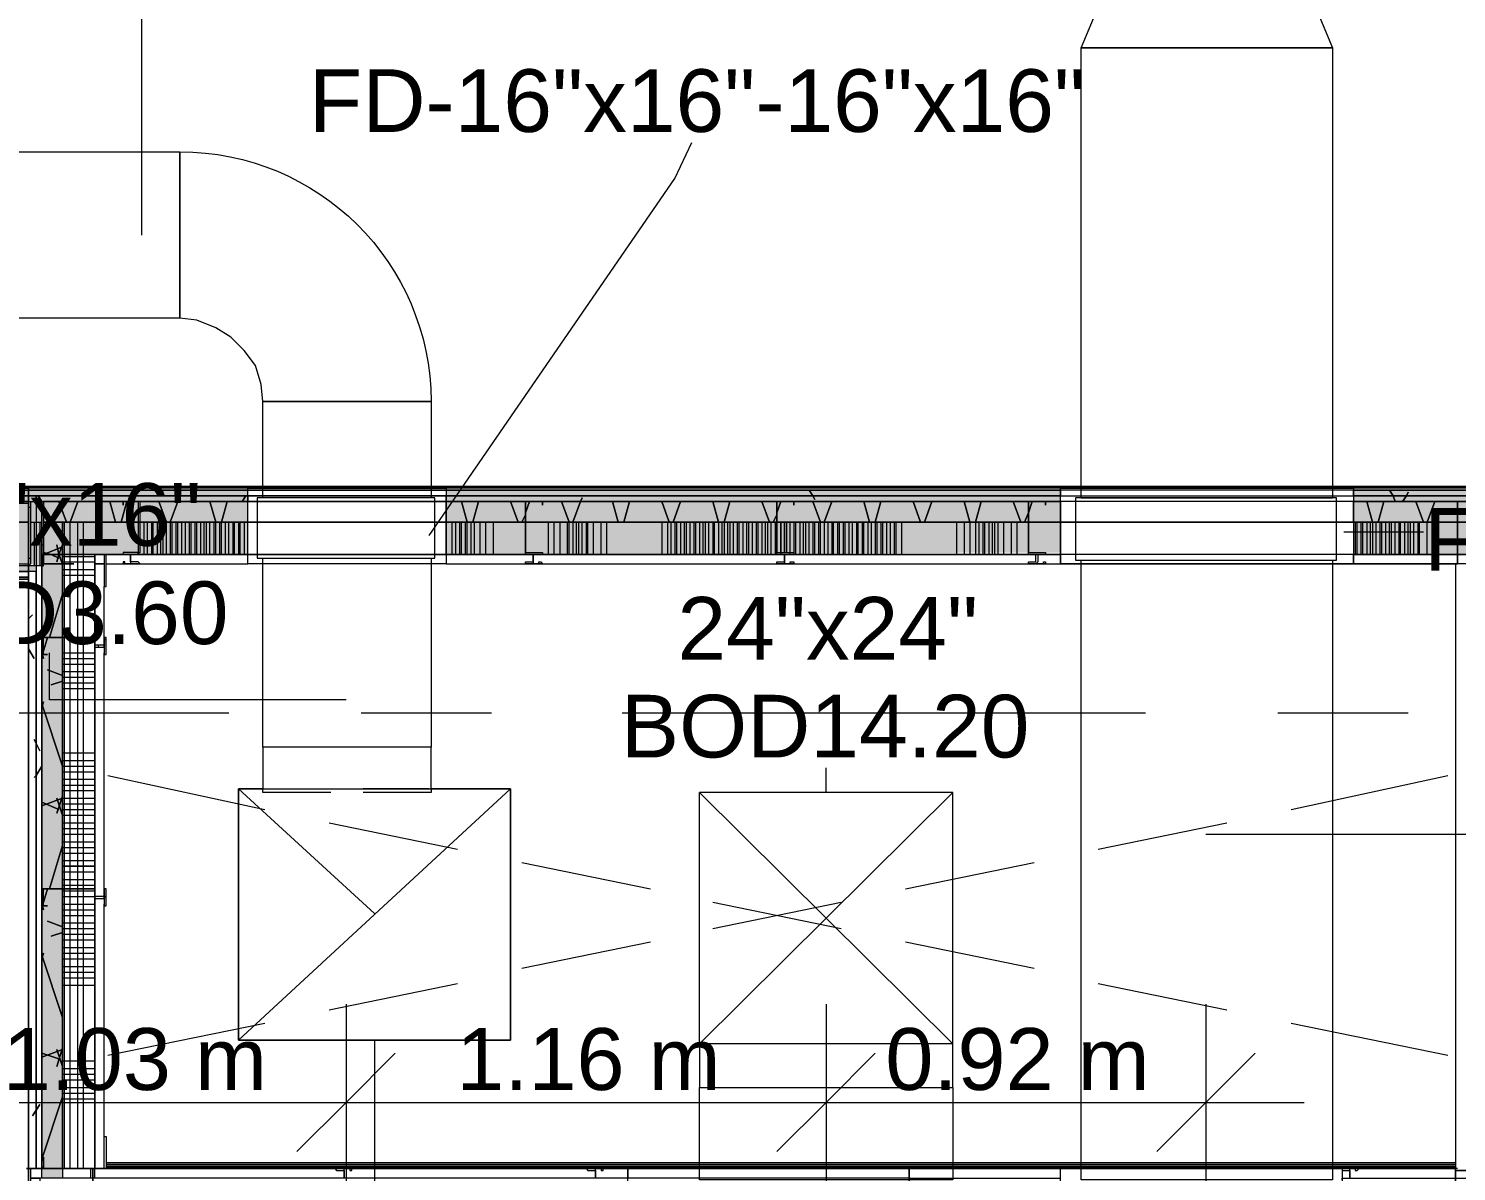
# Model space of a CAD drawing. Header units: metres. Extents: x -2 to 237, y -8 to 52.
# Drawn here: x 40.313 to 43.775, y 31.082 to 33.853 of the extents above; entities that cross this region are included whole.
import ezdxf

# ---------------------------------------------------------------- set-up
doc = ezdxf.new("R2010")
doc.units = ezdxf.units.M
doc.layers.add('HVAC - Ductos', color=5, linetype='Continuous', lineweight=0)
doc.layers.add('PDF_Text', color=7, linetype='Continuous', lineweight=0)
doc.layers.add('PDF_Geometry', color=7, linetype='Continuous', lineweight=0, true_color=0xaaaaaa)
doc.layers.add('PDF_Solid Fills', color=7, linetype='Continuous', lineweight=0, true_color=0xffffff)
doc.styles.add('PDF Helvetica', font='')
doc.styles.get('PDF Helvetica').set_extended_font_data('Helvetica')

msp = doc.modelspace()

# ---------------------------------------------------------------- hatches: boundary and pattern name
at = {"layer": 'PDF_Solid Fills', "lineweight": 0, "transparency": 33554559}
h = msp.add_hatch(color=256, dxfattribs=at)
h.paths.add_polyline_path([(31.3194, 32.7197), (31.3194, 32.7334), (31.159, 32.7334), (31.159, 32.7197)])
h.paths.add_polyline_path([(39.5022, 32.7197), (40.3131, 32.7197), (40.3131, 32.7334), (39.5022, 32.7334)])
h.paths.add_polyline_path([(38.7828, 32.7197), (38.7828, 32.7334), (31.8142, 32.7334), (31.8142, 32.7197)])
h = msp.add_hatch(color=256, dxfattribs=at)
h.paths.add_polyline_path([(31.3194, 32.7197), (31.3194, 32.7334), (31.159, 32.7334), (31.159, 32.7197)])
h.paths.add_polyline_path([(39.5022, 32.7197), (40.3131, 32.7197), (40.3131, 32.7334), (39.5022, 32.7334)])
h.paths.add_polyline_path([(38.7828, 32.7197), (38.7828, 32.7334), (31.8142, 32.7334), (31.8142, 32.7197)])
h = msp.add_hatch(color=256, dxfattribs=at)
h.paths.add_polyline_path([(31.3194, 32.7059), (31.3194, 32.7197), (31.159, 32.7197), (31.159, 32.7059)])
h.paths.add_polyline_path([(39.5022, 32.7197), (39.5022, 32.7059), (40.3314, 32.7059), (40.3314, 32.7197)])
h.paths.add_polyline_path([(31.8142, 32.7197), (31.8142, 32.7059), (38.7828, 32.7059), (38.7828, 32.7197)])
h = msp.add_hatch(color=256, dxfattribs=at)
h.paths.add_polyline_path([(40.8445, 32.7197), (40.8445, 32.7334), (40.3131, 32.7334), (40.3131, 32.7197)])
h.paths.add_polyline_path([(43.5248, 32.7197), (43.9555, 32.7197), (43.9555, 32.7334), (43.5248, 32.7334)])
h.paths.add_polyline_path([(42.8146, 32.7197), (42.8146, 32.7334), (41.3257, 32.7334), (41.3257, 32.7197)])
h = msp.add_hatch(color=256, dxfattribs=at)
h.paths.add_polyline_path([(40.8445, 32.7197), (40.8445, 32.7334), (40.3131, 32.7334), (40.3131, 32.7197)])
h.paths.add_polyline_path([(43.5248, 32.7197), (43.9555, 32.7197), (43.9555, 32.7334), (43.5248, 32.7334)])
h.paths.add_polyline_path([(42.8146, 32.7197), (42.8146, 32.7334), (41.3257, 32.7334), (41.3257, 32.7197)])
h = msp.add_hatch(color=256, dxfattribs=at)
h.paths.add_polyline_path([(40.8445, 32.7059), (40.8445, 32.7197), (40.3314, 32.7197), (40.3314, 32.7059)])
h.paths.add_polyline_path([(43.5248, 32.7197), (43.5248, 32.7059), (43.9418, 32.7059), (43.9418, 32.7197)])
h.paths.add_polyline_path([(41.3257, 32.7197), (41.3257, 32.7059), (42.8146, 32.7059), (42.8146, 32.7197)])
h = msp.add_hatch(color=256, dxfattribs=at)
h.paths.add_polyline_path([(40.8445, 32.7059), (40.8445, 32.7197), (40.3314, 32.7197), (40.3314, 32.7059)])
h.paths.add_polyline_path([(43.5248, 32.7197), (43.5248, 32.7059), (43.9418, 32.7059), (43.9418, 32.7197)])
h.paths.add_polyline_path([(41.3257, 32.7197), (41.3257, 32.7059), (42.8146, 32.7059), (42.8146, 32.7197)])
h = msp.add_hatch(color=256, dxfattribs=at)
h.paths.add_polyline_path([(31.3194, 32.6555), (31.3194, 32.7059), (31.159, 32.7059), (31.159, 32.6555)])
h.paths.add_polyline_path([(39.5022, 32.7059), (39.5022, 32.6555), (40.3451, 32.6555), (40.3451, 32.7059)])
h.paths.add_polyline_path([(31.8142, 32.7059), (31.8142, 32.6555), (38.7828, 32.6555), (38.7828, 32.7059)])
h = msp.add_hatch(color=256, dxfattribs=at)
h.paths.add_polyline_path([(40.3131, 32.7013), (40.3131, 32.7059), (40.2856, 32.7059)])
h.paths.add_polyline_path([(40.3131, 32.5502), (40.3131, 32.5547), (40.2856, 32.5547)])
h.paths.add_polyline_path([(40.3131, 32.5547), (40.3177, 32.628), (40.3131, 32.628)])
h = msp.add_hatch(color=256, dxfattribs=at)
h.paths.add_polyline_path([(40.5788, 32.6555), (40.5788, 32.7059), (40.3497, 32.7059), (40.3497, 32.6555)])
h.paths.add_polyline_path([(43.5248, 32.7059), (43.5248, 32.6555), (43.928, 32.6555), (43.928, 32.7059)])
h.paths.add_polyline_path([(41.3257, 32.7059), (41.3257, 32.6555), (42.8146, 32.6555), (42.8146, 32.7059)])
h.paths.add_polyline_path([(40.5834, 32.7059), (40.5834, 32.6555), (40.8445, 32.6555), (40.8445, 32.7059)])
h = msp.add_hatch(color=256, dxfattribs=at)
h.paths.add_polyline_path([(40.5788, 32.6555), (40.5788, 32.7059), (40.3497, 32.7059), (40.3497, 32.6555)])
h.paths.add_polyline_path([(43.5248, 32.7059), (43.5248, 32.6555), (43.928, 32.6555), (43.928, 32.7059)])
h.paths.add_polyline_path([(41.3257, 32.7059), (41.3257, 32.6555), (42.8146, 32.6555), (42.8146, 32.7059)])
h.paths.add_polyline_path([(40.5834, 32.7059), (40.5834, 32.6555), (40.8445, 32.6555), (40.8445, 32.7059)])
h = msp.add_hatch(color=256, dxfattribs=at)
h.paths.add_polyline_path([(31.3194, 32.5502), (31.3194, 32.6555), (31.159, 32.6555), (31.159, 32.5502)])
h.paths.add_polyline_path([(40.3451, 32.5502), (40.3451, 32.6555), (39.5022, 32.6555), (39.5022, 32.5547), (40.3131, 32.5547)])
h.paths.add_polyline_path([(38.7828, 32.5547), (38.7828, 32.6555), (31.8142, 32.6555), (31.8142, 32.5502), (38.2239, 32.5547)])
h = msp.add_hatch(color=256, dxfattribs=at)
h.paths.add_polyline_path([(31.3194, 32.5502), (31.3194, 32.6555), (31.159, 32.6555), (31.159, 32.5502)])
h.paths.add_polyline_path([(39.5022, 32.5547), (40.3131, 32.5547), (40.3131, 32.6555), (39.5022, 32.6555)])
h.paths.add_polyline_path([(38.7828, 32.5502), (38.7828, 32.6555), (31.8142, 32.6555), (31.8142, 32.5502)])
for points in [[(40.3451, 31.0657), (40.3956, 31.0657), (40.3956, 32.6555), (40.3497, 32.6555), (40.3451, 32.5547)], [(40.3497, 32.6555), (40.3451, 32.5547), (40.3451, 31.0886), (40.3956, 31.0886), (40.3956, 32.6555)]]:
    msp.add_hatch(color=256, dxfattribs=at).paths.add_polyline_path(points)
h = msp.add_hatch(color=256, dxfattribs=at)
h.paths.add_polyline_path([(43.5248, 32.6555), (43.5248, 32.5776), (43.8776, 32.5776), (43.8776, 32.6555)])
h.paths.add_polyline_path([(40.8445, 32.5776), (40.8445, 32.6555), (40.3956, 32.6555), (40.3956, 32.5776)])
h.paths.add_polyline_path([(41.3257, 32.6555), (41.3257, 32.5776), (41.3322, 32.5776), (42.7368, 32.5822), (42.8146, 32.5822), (42.8146, 32.6555)])
h = msp.add_hatch(color=256, dxfattribs=at)
h.paths.add_polyline_path([(43.5248, 32.6555), (43.5248, 32.5776), (43.8776, 32.5776), (43.8776, 32.6555)])
h.paths.add_polyline_path([(40.8445, 32.5776), (40.8445, 32.6555), (40.3956, 32.6555), (40.3956, 32.5776)])
h.paths.add_polyline_path([(41.3257, 32.6555), (41.3257, 32.5776), (41.3324, 32.5776), (42.778, 32.5822), (42.8146, 32.5822), (42.8146, 32.6555)])
h = msp.add_hatch(color=256, dxfattribs=at)
h.paths.add_polyline_path([(31.3194, 32.5364), (31.3194, 32.5502), (31.159, 32.5502), (31.159, 32.5364)])
h.paths.add_polyline_path([(39.5022, 32.5502), (39.5022, 32.5364), (40.3314, 32.5364), (40.3314, 32.5502)])
h.paths.add_polyline_path([(31.8142, 32.5502), (31.8142, 32.5364), (38.7828, 32.5364), (38.7828, 32.5502)])
h = msp.add_hatch(color=256, dxfattribs=at)
h.paths.add_polyline_path([(40.3451, 32.3348), (40.3497, 32.376), (40.3451, 32.376)])
h.paths.add_polyline_path([(40.4964, 32.3348), (40.5009, 32.3757), (40.5009, 32.376), (40.4964, 32.376)])
h = msp.add_hatch(color=256, dxfattribs=at)
h.paths.add_polyline_path([(40.4964, 31.7255), (40.5009, 31.7618), (40.5009, 31.7621), (40.4964, 31.7621)])
h.paths.add_polyline_path([(40.3497, 31.7437), (40.3451, 31.7437), (40.3451, 31.7255)])

# ---------------------------------------------------------------- linework, layer by layer
at = {"layer": 'HVAC - Ductos', "lineweight": 0}
for points in [[(42.8651, 33.8055), (42.9933, 34.1125)], [(43.3462, 34.1125), (43.4744, 33.8055)], [(40.588, 33.3519), (40.588, 33.9338), (40.5788, 33.9338)], [(43.4744, 33.8055), (42.8651, 33.8055)], [(41.2844, 32.6235), (41.8801, 33.4893), (41.9213, 33.5764)], [(42.8651, 32.7151), (42.8651, 32.7151)], [(43.4744, 32.7151), (42.8651, 32.7151), (43.4744, 32.7151)], [(43.4744, 32.7151), (43.4744, 32.7151)], [(43.5019, 32.6326), (43.6944, 32.6326)], [(41.0828, 32.2249), (40.3635, 32.2249), (40.3635, 32.3394)], [(42.2466, 32.0004), (42.2466, 32.0599)], [(41.0462, 32.0004), (40.8812, 32.0004), (40.8812, 32.0095), (41.0462, 32.0095)], [(41.289, 32.0095), (41.289, 32.0004), (41.124, 32.0004)], [(41.2844, 32.0095), (41.124, 32.0095)], [(43.1674, 31.8996), (43.8043, 31.8996)], [(41.0828, 31.4872), (41.0828, 31.249), (41.0828, 31.0107)], [(42.2466, 31.4872), (42.2466, 31.249), (42.2466, 31.0107)], [(43.1674, 31.4872), (43.1674, 31.249), (43.1674, 31.0107)], [(41.1516, 31.4002), (41.1516, 31.0061)], [(41.9395, 31.3956), (41.9395, 31.2856), (42.5535, 31.2856), (42.5535, 31.3956)], [(41.2019, 31.3681), (41.0828, 31.249), (40.9637, 31.1299)], [(42.3657, 31.3681), (42.2466, 31.249), (42.1274, 31.1299)], [(43.2866, 31.3681), (43.1674, 31.249), (43.0483, 31.1299)], [(39.8183, 31.249), (41.0828, 31.249), (42.2466, 31.249), (43.4057, 31.249)]]:
    msp.add_lwpolyline(points, dxfattribs=at)
for points in [[(43.4744, 33.8055), (43.4744, 32.7151), (42.8651, 32.7151), (42.8651, 33.8055)], [(40.1253, 33.5536), (40.6797, 33.5536), (40.6797, 33.1503), (40.1253, 33.1503)], [(41.2981, 32.7151), (40.8675, 32.7151), (40.8675, 32.5684), (41.2981, 32.5684)], [(43.4836, 32.7151), (42.8513, 32.7151), (42.8513, 32.5639), (43.4836, 32.5639)], [(41.289, 32.5684), (41.289, 32.1103), (40.8812, 32.1103), (40.8812, 32.5684)], [(43.4744, 32.5639), (43.4744, 31.0611), (42.8651, 31.0611), (42.8651, 32.5639)], [(40.8217, 32.0095), (40.8217, 31.4002), (41.4814, 31.4002), (41.4814, 32.0095), (41.289, 32.0095), (41.289, 32.1103), (40.8812, 32.1103), (40.8812, 32.0095)], [(41.9395, 31.0611), (41.9395, 31.2856), (42.5535, 31.2856), (42.5535, 31.0611)]]:
    msp.add_lwpolyline(points, close=True, dxfattribs=at)
msp.add_lwpolyline([(41.289, 32.9487), (41.289, 32.7151), (40.8812, 32.7151), (40.8812, 32.9487), (41.289, 32.9487), (40.8812, 32.9487), (40.8767, 32.99), (40.8629, 33.0358), (40.8354, 33.0724), (40.8033, 33.1045), (40.7667, 33.1274), (40.7208, 33.1458), (40.6797, 33.1503), (40.6797, 33.5536, -0.414171)], format="xyb", close=True, dxfattribs=at)
at = {"layer": 'PDF_Geometry', "lineweight": 0}
for points in [[(52.427, 32.738), (43.9601, 32.738), (44.629, 32.738), (44.629, 32.7426), (43.9601, 32.7426), (40.3131, 32.7426), (31.159, 32.7426), (29.9907, 32.7426)], [(31.159, 32.738), (40.3131, 32.738), (40.3131, 32.7059), (40.3131, 32.7334), (40.3131, 31.0886), (40.3131, 32.7197), (40.3314, 32.7197), (40.3314, 31.0886), (40.3131, 31.0886), (40.3497, 31.0886)], [(40.3451, 32.7059), (40.3314, 32.7059), (40.3314, 32.7197), (40.8445, 32.7197), (40.8445, 32.7059), (40.5834, 32.7059), (40.8445, 32.7059), (41.3257, 32.7059), (41.3257, 32.7197), (40.8445, 32.7197), (40.8445, 32.7334), (40.3451, 32.7334), (40.3314, 32.7334), (40.3131, 32.7334), (39.5022, 32.7334), (38.7828, 32.7334), (38.7828, 32.7197), (39.5022, 32.7197), (39.5022, 32.7059), (38.7828, 32.7059), (31.8142, 32.7059), (31.3194, 32.7059)], [(40.501, 32.5547), (40.8445, 32.5547), (40.8445, 32.738), (40.3131, 32.738), (39.5022, 32.738), (39.5022, 32.518), (40.3131, 32.518), (40.3131, 31.0886), (40.3131, 31.0657), (40.3131, 30.8916), (40.3131, 25.5448), (40.5147, 25.5448), (40.5147, 30.8916), (41.7655, 30.8916), (41.7655, 31.0886), (40.501, 31.0886)], [(43.9601, 32.6097), (43.9601, 32.738), (40.3131, 32.738), (40.3131, 32.7059), (39.5022, 32.7059), (39.5022, 32.6555), (39.8779, 32.6555), (40.2856, 32.6555), (40.3131, 32.6555)], [(40.501, 32.5547), (40.8445, 32.5547), (40.8445, 32.5776), (40.4735, 32.5776), (40.4735, 32.5547), (40.4964, 32.5547), (40.4735, 32.5547), (40.4735, 31.0886), (40.4735, 32.5547), (40.4735, 32.5776), (40.8445, 32.5776), (41.3257, 32.5776), (41.3257, 32.6555), (41.3257, 32.7059), (40.8445, 32.7059), (40.8445, 32.7197), (40.3451, 32.7197), (40.3314, 32.7197), (40.3131, 32.7197), (39.5022, 32.7197)], [(39.8595, 22.5485), (43.7081, 22.5485), (43.9555, 22.5485), (43.9555, 31.0886), (43.9601, 31.0886), (43.9601, 32.5547), (43.9601, 32.738), (43.5248, 32.738), (43.5248, 32.5547), (43.7722, 32.5547), (43.7722, 31.0886), (43.7081, 31.0886), (43.4973, 31.0886), (43.4973, 30.8916), (43.7081, 30.8916), (43.7081, 22.7958), (40.5147, 22.7958), (40.5147, 25.5448), (40.3131, 25.5448), (40.2673, 25.5448)], [(43.5248, 32.7197), (43.5248, 32.7059), (43.7768, 32.7059), (43.928, 32.7059), (43.928, 32.6555), (43.928, 32.5547), (43.928, 32.0828), (43.928, 32.7059), (43.9418, 32.7059), (43.9418, 31.0886), (43.928, 31.0886), (43.9418, 31.0886), (43.9418, 31.0657), (43.9418, 22.5622), (43.9234, 22.5622), (43.7081, 22.5622), (39.8595, 22.5622)], [(43.5248, 32.6555), (43.5248, 32.7059), (42.8146, 32.7059), (42.8146, 32.7197), (43.5248, 32.7197), (43.7768, 32.7197), (43.9418, 32.7197), (43.9418, 32.7059), (43.9418, 32.5547), (43.9418, 31.0886), (43.9418, 22.5622), (43.9234, 22.5622), (43.9234, 31.0519), (43.9234, 22.5805), (43.9097, 22.5805), (43.7081, 22.5805), (39.8595, 22.5805)], [(40.3131, 32.738), (40.3131, 32.738)], [(40.3131, 32.738), (40.3131, 32.738)], [(40.3131, 32.738), (40.3131, 32.738)], [(40.3131, 32.7334), (40.3131, 32.7334)], [(40.3131, 32.7197), (40.3131, 32.7197)], [(40.8445, 32.738), (41.3257, 32.738)], [(40.8445, 32.7197), (41.3257, 32.7197)], [(42.2648, 22.5485), (43.5889, 22.5485), (43.9555, 22.5485), (43.9555, 31.0657), (43.9555, 31.0886), (43.9555, 27.6936), (43.9555, 31.0886), (43.9555, 27.6936), (43.9555, 31.0886), (43.9555, 32.5547), (43.9555, 32.7197), (43.9555, 32.7334), (43.9555, 32.738), (43.9601, 32.738), (43.9601, 32.7334), (43.9555, 32.7334), (43.5248, 32.7334), (42.8146, 32.7334), (42.8146, 32.7197)], [(42.8146, 32.738), (43.5248, 32.738)], [(39.5022, 32.5364), (39.5022, 32.5502), (38.7828, 32.5502), (38.7828, 32.6555), (38.7828, 32.7059), (39.5022, 32.7059), (40.3131, 32.7059), (40.3314, 32.7059), (40.3451, 32.7059), (40.3451, 32.6555), (40.3451, 31.0886)], [(42.8146, 32.7059), (42.8146, 32.6555), (43.5248, 32.6555), (43.5248, 32.5776), (42.8146, 32.5776), (41.3257, 32.5776), (40.8445, 32.5776), (40.8445, 32.6555), (40.3956, 32.6555), (40.3956, 32.5776), (40.3956, 32.5547), (40.3956, 32.376), (40.3956, 31.7667), (40.3956, 31.0886), (40.3956, 31.0657), (40.3451, 31.0657), (40.3451, 31.0886), (40.3451, 32.5502), (40.3451, 32.5547), (40.3451, 32.5502), (40.3314, 32.5502), (40.3131, 32.5502), (39.5022, 32.5502)], [(40.2856, 32.6555), (40.3131, 32.6555), (40.3131, 32.5547), (40.3131, 32.7013), (40.3131, 32.6555), (40.2856, 32.6555)], [(40.3131, 32.7013), (40.3131, 32.7013)], [(40.5788, 32.7059), (40.3497, 32.7059)], [(40.3727, 32.7059), (40.3727, 32.7059)], [(42.8146, 32.6555), (41.3257, 32.6555), (40.8445, 32.6555), (40.8445, 32.7059), (40.5834, 32.7059)], [(40.8445, 32.6555), (40.8445, 32.7059)], [(43.5248, 32.7059), (42.8146, 32.7059), (42.7368, 32.7059), (42.1274, 32.7059), (41.5181, 32.7059), (41.3257, 32.7059)], [(41.5181, 32.7059), (41.5181, 32.7059)], [(41.5181, 32.7059), (41.5181, 32.7059)], [(41.5593, 32.6967), (41.5593, 32.6967)], [(42.1274, 32.7059), (42.1274, 32.7059)], [(42.1274, 32.7059), (42.1274, 32.7059)], [(42.1686, 32.6967), (42.1686, 32.6967)], [(42.7368, 32.7059), (42.7368, 32.7059)], [(42.7368, 32.7059), (42.7368, 32.7059)], [(42.778, 32.7059), (42.778, 32.7059)], [(42.778, 32.7059), (42.778, 32.7059)], [(42.778, 32.6967), (42.778, 32.6967)], [(40.3177, 32.6555), (40.3451, 32.6555), (40.3451, 32.5547)], [(43.928, 32.0828), (43.928, 32.6555), (43.8776, 32.6555), (43.8776, 32.0462), (43.8776, 31.4368), (43.8776, 32.0462), (43.8776, 32.5776), (43.7997, 32.5776), (43.7997, 31.0886), (43.7997, 32.5547), (43.7722, 32.5547), (43.7722, 31.0886), (40.501, 31.0886), (41.7655, 31.0886), (41.7655, 31.0657), (40.4689, 31.0657), (40.3177, 31.0657), (40.3406, 31.0657), (40.3406, 25.5448)], [(40.3269, 32.6555), (40.3269, 32.5502)], [(40.3406, 32.6555), (40.3406, 32.5502)], [(40.4735, 31.0657), (40.4735, 31.0886), (40.4735, 32.5776), (40.3956, 32.5776), (40.3956, 32.5547), (40.3956, 32.376), (40.3956, 31.7667), (40.3956, 31.0886), (40.3956, 31.7667), (40.3956, 32.376), (40.3956, 32.5547), (40.3956, 32.5776), (40.3956, 32.6555), (40.3497, 32.6555), (40.8445, 32.6555), (41.3257, 32.6555)], [(43.8776, 31.4368), (43.8776, 32.0462), (43.8776, 32.5547), (43.8776, 32.5776), (43.8776, 32.6555), (43.7768, 32.6555), (43.5248, 32.6555), (42.8146, 32.6555), (42.8146, 32.5776)], [(40.3451, 32.6006), (40.3497, 32.6006)], [(41.3257, 32.5776), (41.3257, 32.5547), (40.8445, 32.5547), (40.8445, 32.5776)], [(41.5181, 32.5822), (41.5181, 32.5822)], [(42.1274, 32.5822), (42.1274, 32.5822)], [(42.7368, 32.6006), (42.7368, 32.6006)], [(42.7368, 32.5822), (42.7368, 32.5822)], [(42.8146, 31.0657), (42.8146, 31.0886), (43.4973, 31.0886), (43.4973, 31.0657), (43.7081, 31.0657), (43.7722, 31.0657), (43.7997, 31.0657), (43.7997, 31.084), (43.7997, 31.0886), (43.7997, 32.5547), (43.7997, 32.5776), (43.7768, 32.5776), (43.5248, 32.5776), (42.8146, 32.5776), (42.8146, 32.5547), (43.5248, 32.5547), (43.5248, 32.5776), (43.7768, 32.5776), (43.7997, 32.5776), (43.7997, 32.5547), (43.5248, 32.5547), (43.5248, 32.5776)], [(40.3314, 31.0886), (40.3131, 31.0886), (40.3131, 32.5226), (39.5022, 32.5226), (39.5022, 32.5364), (38.7828, 32.5364), (38.7828, 32.5502)], [(40.3085, 31.0886), (40.3131, 31.0886), (40.3131, 32.5502), (39.5022, 32.5502)], [(40.3131, 32.5547), (40.3131, 32.5547)], [(40.4231, 32.5547), (40.4231, 32.5547)], [(41.5181, 32.5547), (41.5181, 32.5547)], [(41.5364, 32.5593), (41.5364, 32.5593)], [(41.5547, 32.5547), (41.5593, 32.5547), (41.5547, 32.5547)], [(42.1274, 32.5547), (42.1274, 32.5547)], [(42.1458, 32.5593), (42.1458, 32.5593)], [(42.1686, 32.5547), (42.1686, 32.5547)], [(42.7368, 32.5547), (42.7368, 32.5547)], [(42.7551, 32.5593), (42.7551, 32.5593)], [(42.778, 32.5547), (42.778, 32.5547)], [(43.699, 32.5547), (43.699, 32.5547)], [(40.3406, 31.0886), (40.3451, 31.0886), (40.3314, 31.0886), (40.3314, 32.5364), (40.3131, 32.5364), (39.5022, 32.5364), (38.7828, 32.5364), (38.7828, 32.5226), (39.5022, 32.5226), (38.7828, 32.5226), (31.8142, 32.5226), (31.3194, 32.5226), (31.3194, 32.5364), (31.159, 32.5364), (29.5967, 32.5364), (29.5967, 32.5226), (29.5967, 32.518), (29.5967, 31.9133), (29.6104, 31.9133)], [(40.3131, 25.5448), (40.3131, 31.0657), (40.3131, 31.0886), (40.3131, 32.5089), (39.8091, 32.5089), (40.3131, 32.5089), (39.8091, 32.5089), (40.3131, 32.5089), (40.3131, 31.0886), (40.3131, 32.454), (40.3131, 31.0886), (40.3085, 31.0886)], [(40.3131, 32.5226), (40.3131, 32.5226)], [(40.3131, 31.0886), (40.3131, 32.5089), (40.3131, 31.0886)], [(40.3131, 31.0886), (40.3131, 32.5089), (40.3131, 31.0886)], [(40.4964, 32.376), (40.4964, 32.4998)], [(40.4964, 32.376), (40.4964, 32.4998)], [(40.4964, 32.3715), (40.501, 32.3715)], [(40.4735, 32.3486), (40.4735, 32.3486)], [(40.4826, 32.3531), (40.4826, 32.3577)], [(40.4964, 31.7621), (40.4964, 32.3348)], [(40.4964, 31.7621), (40.4964, 32.3348)], [(40.7987, 32.1928), (39.5296, 32.1928)], [(41.4356, 32.1928), (41.1194, 32.1928)], [(43.0209, 32.1928), (41.7517, 32.1928)], [(43.6577, 32.1928), (43.3416, 32.1928)], [(40.5056, 32.0416), (40.8858, 31.9591)], [(43.3736, 31.9591), (43.7539, 32.0416)], [(41.0416, 31.927), (41.3531, 31.8629)], [(42.9063, 31.8629), (43.2178, 31.927)], [(41.5089, 31.8308), (41.8204, 31.7667)], [(42.439, 31.7667), (42.7506, 31.8308)], [(40.3956, 31.7667), (40.3956, 31.7667)], [(40.4964, 31.7483), (40.501, 31.7483)], [(40.3543, 31.7255), (40.3543, 31.7255)], [(40.4964, 31.1665), (40.4964, 31.7255)], [(40.4964, 31.1665), (40.4964, 31.7255)], [(41.9717, 31.6705), (42.2832, 31.7346)], [(41.9717, 31.7346), (42.2832, 31.6705)], [(41.5089, 31.5742), (41.8204, 31.6384)], [(42.439, 31.6384), (42.7506, 31.5742)], [(41.0416, 31.4734), (41.3531, 31.5376)], [(42.9063, 31.5376), (43.2178, 31.4734)], [(40.5056, 31.3635), (40.8858, 31.4414)], [(43.3736, 31.4414), (43.7539, 31.3635)], [(40.3131, 31.0886), (40.3131, 31.0886)], [(40.3451, 31.0932), (40.3497, 31.0932)], [(41.0599, 30.9878), (41.6692, 30.9878), (41.7655, 30.9878), (41.7655, 30.9374), (41.7655, 30.9236), (42.4481, 30.9236), (42.8146, 30.9236), (43.4973, 30.9236), (42.8146, 30.9236), (42.8146, 30.9054), (42.8146, 30.8916), (42.4481, 30.8916), (42.4481, 31.0886), (42.4481, 31.0657), (41.7655, 31.0657), (40.4735, 31.0657), (40.4689, 31.0657), (40.3956, 31.0657)], [(40.501, 31.0886), (43.7722, 31.0886)], [(40.5147, 25.5448), (40.5147, 30.8916), (41.7655, 30.8916), (41.7655, 31.0886), (42.4481, 31.0886), (41.7655, 31.0886), (41.7655, 31.0657)], [(41.0782, 31.0657), (41.0782, 31.084), (41.0782, 31.0886), (41.0599, 31.0886), (41.0966, 31.0886), (41.092, 31.0886), (41.092, 31.084), (41.0966, 31.084), (41.0966, 31.0886), (41.0599, 31.0886), (41.0554, 31.0886), (41.0599, 31.084), (41.0782, 31.084), (41.0782, 31.0657)], [(41.6876, 31.0657), (41.6876, 31.084), (41.6876, 31.0886), (41.6692, 31.0886), (41.7059, 31.0886), (41.7014, 31.0886), (41.7014, 31.084), (41.7059, 31.084), (41.7059, 31.0886), (41.6692, 31.0886), (41.6647, 31.0886), (41.6692, 31.084), (41.6876, 31.084), (41.6876, 31.0657)], [(42.8146, 30.8916), (43.4973, 30.8916), (42.8146, 30.8916), (43.4973, 30.8916), (42.8146, 30.8916), (42.8146, 31.0886), (43.4973, 31.0886), (43.4973, 31.0611), (43.4973, 31.0657)], [(43.5157, 31.0657), (43.5157, 31.084), (43.5157, 31.0886), (43.4973, 31.0886), (43.534, 31.0886), (43.5385, 31.0886), (43.534, 31.0886), (43.5294, 31.0886), (43.5294, 31.084), (43.534, 31.084), (43.5385, 31.0886), (43.534, 31.0886), (43.4973, 31.0886), (43.4973, 31.084), (43.5157, 31.084), (43.5157, 31.0657)], [(43.7768, 31.0886), (43.4973, 31.0886), (43.4973, 31.0657), (43.7722, 31.0657), (43.9097, 31.0657), (43.9097, 31.084), (43.9097, 31.0886), (43.9097, 31.084), (43.9097, 22.7454), (43.9097, 22.5943), (43.9097, 22.5805), (43.9234, 22.5805), (43.9234, 31.0519)], [(43.6944, 31.0886), (43.6944, 31.0886)], [(43.7402, 31.0886), (43.7402, 31.0886)]]:
    msp.add_lwpolyline(points, dxfattribs=at)
for points in [[(31.159, 32.738), (31.159, 32.7426), (40.3131, 32.7426), (40.3131, 32.738)], [(40.3131, 32.7334), (40.3131, 32.738), (39.5022, 32.738), (39.5022, 32.7334)], [(40.3131, 32.7197), (40.3131, 32.7334), (39.5022, 32.7334), (39.5022, 32.7197)], [(40.3131, 32.7059), (40.3131, 32.7197), (39.5022, 32.7197), (39.5022, 32.7059)], [(40.3131, 32.738), (40.3131, 32.7426), (43.9601, 32.7426), (43.9601, 32.738)], [(40.3131, 32.738), (40.3131, 32.7334), (40.8445, 32.7334), (40.8445, 32.738)], [(40.8445, 32.7197), (40.8445, 32.7334), (40.3131, 32.7334), (40.3131, 32.7197)], [(41.3257, 32.738), (41.3257, 32.5547), (40.8445, 32.5547), (40.8445, 32.738)], [(43.5248, 32.7197), (43.5248, 32.7334), (42.8146, 32.7334), (41.3257, 32.7334), (40.8445, 32.7334), (41.3257, 32.7334), (41.3257, 32.7197), (42.8146, 32.7197)], [(41.3257, 32.5547), (42.8146, 32.5547), (42.8146, 32.738), (41.3257, 32.738)], [(42.8146, 32.738), (41.3257, 32.738), (41.3257, 32.7334), (42.8146, 32.7334)], [(41.3257, 32.7334), (41.3257, 32.7197), (42.8146, 32.7197), (42.8146, 32.7334)], [(41.3257, 32.7197), (41.3257, 32.7059), (41.5181, 32.7059), (42.1274, 32.7059), (42.7368, 32.7059), (42.8146, 32.7059), (42.8146, 32.7197)], [(43.5248, 32.738), (43.5248, 32.5547), (42.8146, 32.5547), (42.8146, 32.738)], [(43.9601, 32.7334), (43.9601, 32.738), (43.5248, 32.738), (43.5248, 32.7334)], [(43.5248, 32.7334), (43.5248, 32.7197), (43.7768, 32.7197), (43.9555, 32.7197), (43.9555, 32.7334)], [(43.5248, 32.7197), (43.5248, 32.7059), (43.7768, 32.7059), (43.9418, 32.7059), (43.9418, 32.7197), (43.7768, 32.7197)], [(40.3131, 32.7059), (40.3177, 32.7059), (40.3177, 32.7013), (40.3177, 32.5547), (40.3131, 32.5502), (40.2856, 32.5502), (40.2856, 32.5593), (40.2856, 32.5547), (40.3131, 32.5547), (40.3131, 32.7013), (40.2856, 32.7013), (40.2856, 32.6967), (40.2856, 32.7059)], [(40.3314, 31.0886), (40.3451, 31.0886), (40.3451, 32.7059), (40.3314, 32.7059)], [(40.3727, 32.7059), (40.3497, 32.7059), (40.3497, 32.5547), (40.4231, 32.5547), (40.3451, 32.5547), (40.3451, 32.7059)], [(40.5788, 32.7059), (40.3497, 32.7059)], [(40.5422, 32.5776), (40.5605, 32.5776), (40.5605, 32.5593), (40.5605, 32.5547), (40.5788, 32.5547), (40.5422, 32.5547), (40.5468, 32.5547), (40.5468, 32.5593), (40.5422, 32.5593), (40.5422, 32.5547), (40.5788, 32.5547), (40.5834, 32.5547), (40.5788, 32.5593), (40.5605, 32.5593), (40.5605, 32.5776), (40.5788, 32.5776), (40.5788, 32.5822), (40.5834, 32.5822), (40.5834, 32.7059), (40.5788, 32.7059), (40.5422, 32.7059), (40.5422, 32.6967), (40.5422, 32.7059), (40.5788, 32.7059), (40.5788, 32.5822), (40.5422, 32.5822)], [(41.3257, 32.7059), (41.3257, 32.6555), (42.8146, 32.6555), (42.8146, 32.7059), (42.7368, 32.7059), (42.1274, 32.7059), (41.5181, 32.7059)], [(41.5364, 32.5776), (41.5364, 32.5593), (41.5364, 32.5547), (41.5181, 32.5547), (41.5547, 32.5547), (41.5501, 32.5547), (41.5501, 32.5593), (41.5547, 32.5593), (41.5593, 32.5547), (41.5547, 32.5547), (41.5181, 32.5547), (41.5181, 32.5593), (41.5364, 32.5593), (41.5364, 32.5776), (41.5181, 32.5776), (41.5181, 32.5822), (41.5181, 32.7059), (41.5547, 32.7059), (41.5593, 32.7059), (41.5593, 32.6967), (41.5593, 32.7059), (41.5547, 32.7059), (41.5181, 32.7059), (41.5181, 32.5822), (41.5593, 32.5822), (41.5593, 32.5776)], [(42.1458, 32.5776), (42.1458, 32.5593), (42.1458, 32.5547), (42.1274, 32.5547), (42.1686, 32.5547), (42.1595, 32.5547), (42.1595, 32.5593), (42.1686, 32.5593), (42.1686, 32.5547), (42.1274, 32.5547), (42.1274, 32.5593), (42.1458, 32.5593), (42.1458, 32.5776), (42.1274, 32.5776), (42.1274, 32.5822), (42.1274, 32.7059), (42.1641, 32.7059), (42.1686, 32.7059), (42.1686, 32.6967), (42.1686, 32.7059), (42.1641, 32.7059), (42.1274, 32.7059), (42.1274, 32.5822), (42.1686, 32.5822), (42.1686, 32.5776)], [(42.7597, 32.5776), (42.7597, 32.5593), (42.7551, 32.5547), (42.7368, 32.5547), (42.778, 32.5547), (42.7734, 32.5547), (42.7734, 32.5593), (42.778, 32.5593), (42.778, 32.5547), (42.7368, 32.5547), (42.7368, 32.5593), (42.7551, 32.5593), (42.7551, 32.5776), (42.7368, 32.5776), (42.7368, 32.5822), (42.7368, 32.7059), (42.778, 32.7059), (42.778, 32.6967), (42.778, 32.7059), (42.7368, 32.7059), (42.7368, 32.5822), (42.778, 32.5822), (42.778, 32.5776)], [(43.5248, 32.7059), (43.5248, 32.6555), (43.7768, 32.6555), (43.928, 32.6555), (43.928, 32.7059), (43.7768, 32.7059)], [(43.7768, 32.7059), (43.7493, 32.7059), (43.7768, 32.7059), (43.7768, 32.5547), (43.699, 32.5547), (43.7768, 32.5547)], [(40.8445, 32.5776), (40.8445, 32.6555), (40.3956, 32.6555), (40.3956, 32.5776)], [(41.3257, 32.6555), (41.3257, 32.5776), (42.8146, 32.5776), (42.8146, 32.6555)], [(43.5248, 32.6555), (43.5248, 32.5776), (43.7768, 32.5776), (43.8776, 32.5776), (43.8776, 32.6555), (43.7768, 32.6555)], [(40.3451, 32.5776), (40.3451, 32.5502), (40.3497, 32.5502), (40.3497, 32.5776), (40.4964, 32.5776), (40.4964, 32.4998), (40.501, 32.4998), (40.501, 32.5776)], [(41.3257, 32.5547), (42.8146, 32.5547), (42.8146, 32.5776), (41.3257, 32.5776)], [(40.3131, 32.5364), (40.3131, 32.5502), (39.5022, 32.5502), (39.5022, 32.5364)], [(39.8458, 32.518), (40.3131, 32.518), (40.3131, 32.5502), (40.3131, 32.518)], [(40.3131, 32.5226), (40.3131, 32.5364), (39.5022, 32.5364), (39.5022, 32.5226)], [(40.3131, 32.518), (40.3131, 32.5226), (39.5022, 32.5226), (39.5022, 32.518)], [(40.4735, 32.3348), (40.4735, 32.3531), (40.4964, 32.3531), (40.4964, 32.3577), (40.4964, 32.376), (40.4964, 32.3348), (40.4964, 32.3394), (40.4964, 32.3348), (40.501, 32.3348), (40.501, 32.376), (40.4964, 32.376), (40.4964, 32.3577), (40.4735, 32.3577), (40.4735, 32.376), (40.3497, 32.376), (40.3451, 32.376), (40.3451, 32.3348), (40.3497, 32.3348), (40.3589, 32.3348), (40.3497, 32.3348), (40.3497, 32.376), (40.4735, 32.376)], [(40.4735, 31.7255), (40.4735, 31.7437), (40.4964, 31.7437), (40.4964, 31.7483), (40.4964, 31.7621), (40.4964, 31.7667), (40.4964, 31.7621), (40.4964, 31.7255), (40.4964, 31.7301), (40.4964, 31.7255), (40.501, 31.7255), (40.501, 31.7667), (40.4964, 31.7667), (40.4964, 31.7483), (40.4735, 31.7483), (40.4735, 31.7667), (40.3497, 31.7667), (40.3451, 31.7667), (40.3451, 31.7255), (40.3497, 31.7255), (40.3589, 31.7255), (40.3497, 31.7255), (40.3497, 31.7667), (40.4735, 31.7667)], [(40.3451, 31.1161), (40.3497, 31.1161), (40.3497, 31.0886), (40.4964, 31.0886), (40.4964, 31.1665), (40.501, 31.1665), (40.501, 31.0886), (40.3451, 31.0886)], [(40.4689, 31.0657), (40.4643, 31.0657), (40.4643, 31.0886), (40.3177, 31.0886), (40.3177, 31.0107), (40.3131, 31.0107), (40.3131, 31.0886), (40.4689, 31.0886)], [(40.4689, 30.9374), (40.4918, 30.9374), (40.4689, 30.9374), (40.4689, 31.0886), (40.5422, 31.0886), (40.4689, 31.0886)], [(40.501, 31.1023), (43.7722, 31.1023)], [(43.7722, 31.0978), (40.501, 31.0978)], [(43.7722, 31.0932), (40.501, 31.0932)], [(43.7722, 31.0932), (40.501, 31.0932)], [(40.7117, 31.0886), (43.731, 31.0886)], [(42.8146, 31.0886), (42.4481, 31.0886), (42.4481, 30.8916), (42.8146, 30.8916)], [(42.8146, 31.0886), (42.4481, 31.0886), (42.4481, 31.0657), (42.8146, 31.0657)], [(43.7722, 31.0886), (43.6944, 31.0886), (43.7722, 31.0886), (43.7722, 30.9374)], [(43.9234, 31.0519), (43.9234, 31.084), (43.7768, 31.084), (43.7722, 31.084), (43.7722, 31.0519), (43.7768, 31.0519), (43.7768, 31.0565), (43.7722, 31.0565), (43.7722, 31.084), (43.7768, 31.084), (43.9234, 31.084), (43.9234, 31.0565), (43.9188, 31.0565), (43.9188, 31.0519)]]:
    msp.add_lwpolyline(points, close=True, dxfattribs=at)
at = {"layer": 'PDF_Geometry', "color": 254, "lineweight": 0, "true_color": 0xeaeaea}
for points in [[(40.336, 32.7197), (40.336, 32.7197)], [(40.336, 32.7197), (40.336, 32.7197)], [(40.3451, 32.7013), (40.3451, 32.7059)], [(40.4002, 31.0886), (40.4002, 32.5547), (40.4002, 32.5776), (40.4002, 32.6555)], [(40.4139, 31.0886), (40.4139, 32.5547), (40.4139, 32.5776), (40.4139, 32.6555)], [(40.4322, 31.0886), (40.4322, 31.7667), (40.4322, 32.376), (40.4322, 32.5776), (40.4322, 32.6555)], [(40.4459, 31.0886), (40.4459, 31.7667), (40.4459, 32.376), (40.4459, 32.5776), (40.4459, 32.6555)], [(40.5788, 32.6555), (40.5788, 32.5776)], [(40.5926, 32.6555), (40.5926, 32.5776)], [(40.6018, 32.5776), (40.6018, 32.6555)], [(40.6109, 32.6555), (40.6109, 32.5776)], [(40.6155, 32.5776), (40.6155, 32.6555)], [(40.6246, 32.6555), (40.6246, 32.5776)], [(40.6338, 32.5776), (40.6338, 32.6555)], [(40.6384, 32.6555), (40.6384, 32.5776)], [(40.6476, 32.5776), (40.6476, 32.6555)], [(40.6567, 32.6555), (40.6567, 32.5776)], [(40.6613, 32.5776), (40.6613, 32.6555)], [(40.6705, 32.6555), (40.6705, 32.5776)], [(40.6751, 32.5776), (40.6751, 32.6555)], [(40.6842, 32.6555), (40.6842, 32.5776)], [(40.6934, 32.5776), (40.6934, 32.6555)], [(40.7025, 32.6555), (40.7025, 32.5776)], [(40.7071, 32.5776), (40.7071, 32.6555)], [(40.7163, 32.6555), (40.7163, 32.5776)], [(40.7208, 32.5776), (40.7208, 32.6555)], [(40.73, 32.6555), (40.73, 32.5776)], [(40.7392, 32.5776), (40.7392, 32.6555)], [(40.7438, 32.6555), (40.7438, 32.5776)], [(40.7529, 32.5776), (40.7529, 32.6555)], [(40.7621, 32.6555), (40.7621, 32.5776)], [(40.7667, 32.5776), (40.7667, 32.6555)], [(40.7759, 32.6555), (40.7759, 32.5776)], [(40.7805, 32.5776), (40.7805, 32.6555)], [(40.7896, 32.6555), (40.7896, 32.5776)], [(40.7987, 32.5776), (40.7987, 32.6555)], [(40.8079, 32.6555), (40.8079, 32.5776)], [(40.8125, 32.5776), (40.8125, 32.6555)], [(40.8217, 32.6555), (40.8217, 32.5776)], [(40.8263, 32.5776), (40.8263, 32.6555)], [(40.8354, 32.6555), (40.8354, 32.5776)], [(41.3257, 32.6555), (41.3257, 32.5776)], [(41.3394, 32.6555), (41.3394, 32.5776)], [(41.3485, 32.5776), (41.3485, 32.6555)], [(41.3577, 32.6555), (41.3577, 32.5776)], [(41.3623, 32.5776), (41.3623, 32.6555)], [(41.3715, 32.6555), (41.3715, 32.5776)], [(41.3761, 32.5776), (41.3761, 32.6555)], [(41.3852, 32.6555), (41.3852, 32.5776)], [(41.3943, 32.5776), (41.3943, 32.6555)], [(41.4081, 32.5776), (41.4081, 32.6555)], [(41.4219, 32.5776), (41.4219, 32.6555)], [(41.4401, 32.5776), (41.4401, 32.6555)], [(41.573, 32.6555), (41.573, 32.5776)], [(41.5868, 32.6555), (41.5868, 32.5776)], [(41.6006, 32.6555), (41.6006, 32.5776)], [(41.6188, 32.6555), (41.6188, 32.5776)], [(41.6234, 32.5776), (41.6234, 32.6555)], [(41.6326, 32.6555), (41.6326, 32.5776)], [(41.6418, 32.5776), (41.6418, 32.6555)], [(41.6464, 32.6555), (41.6464, 32.5776)], [(41.6555, 32.5776), (41.6555, 32.6555)], [(41.6647, 32.6555), (41.6647, 32.5776)], [(41.6692, 32.5776), (41.6692, 32.6555)], [(41.683, 32.5776), (41.683, 32.6555)], [(41.7014, 32.5776), (41.7014, 32.6555)], [(41.715, 32.5776), (41.715, 32.6555)], [(41.8479, 32.6555), (41.8479, 32.5776)], [(41.8617, 32.6555), (41.8617, 32.5776)], [(41.8709, 32.5776), (41.8709, 32.6555)], [(41.8801, 32.6555), (41.8801, 32.5776)], [(41.8846, 32.5776), (41.8846, 32.6555)], [(41.8937, 32.6555), (41.8937, 32.5776)], [(41.9029, 32.5776), (41.9029, 32.6555)], [(41.9075, 32.6555), (41.9075, 32.5776)], [(41.9167, 32.5776), (41.9167, 32.6555)], [(41.9259, 32.6555), (41.9259, 32.5776)], [(41.9304, 32.5776), (41.9304, 32.6555)], [(41.9395, 32.6555), (41.9395, 32.5776)], [(41.9487, 32.5776), (41.9487, 32.6555)], [(41.9533, 32.6555), (41.9533, 32.5776)], [(41.9625, 32.5776), (41.9625, 32.6555)], [(41.9717, 32.6555), (41.9717, 32.5776)], [(41.9763, 32.5776), (41.9763, 32.6555)], [(41.9854, 32.6555), (41.9854, 32.5776)], [(41.9945, 32.5776), (41.9945, 32.6555)], [(41.9991, 32.6555), (41.9991, 32.5776)], [(42.0083, 32.5776), (42.0083, 32.6555)], [(42.0129, 32.6555), (42.0129, 32.5776)], [(42.0221, 32.5776), (42.0221, 32.6555)], [(42.0312, 32.6555), (42.0312, 32.5776)], [(42.0358, 32.5776), (42.0358, 32.6555)], [(42.045, 32.6555), (42.045, 32.5776)], [(42.0542, 32.5776), (42.0542, 32.6555)], [(42.0587, 32.6555), (42.0587, 32.5776)], [(42.0679, 32.5776), (42.0679, 32.6555)], [(42.077, 32.6555), (42.077, 32.5776)], [(42.0816, 32.5776), (42.0816, 32.6555)], [(42.0908, 32.6555), (42.0908, 32.5776)], [(42.0999, 32.5776), (42.0999, 32.6555)], [(42.1045, 32.6555), (42.1045, 32.5776)], [(42.1137, 32.5776), (42.1137, 32.6555)], [(42.1228, 32.6555), (42.1228, 32.5776)], [(42.1274, 32.5776), (42.1274, 32.6555)], [(42.1504, 32.6555), (42.1504, 32.5822)], [(42.1595, 32.5776), (42.1595, 32.6555)], [(42.1686, 32.6555), (42.1686, 32.5776)], [(42.1732, 32.5776), (42.1732, 32.6555)], [(42.1824, 32.6555), (42.1824, 32.5776)], [(42.1916, 32.5776), (42.1916, 32.6555)], [(42.1962, 32.6555), (42.1962, 32.5776)], [(42.2053, 32.5776), (42.2053, 32.6555)], [(42.2144, 32.6555), (42.2144, 32.5776)], [(42.219, 32.5776), (42.219, 32.6555)], [(42.2282, 32.6555), (42.2282, 32.5776)], [(42.2328, 32.5776), (42.2328, 32.6555)], [(42.242, 32.6555), (42.242, 32.5776)], [(42.2511, 32.5776), (42.2511, 32.6555)], [(42.2603, 32.6555), (42.2603, 32.5776)], [(42.2648, 32.5776), (42.2648, 32.6555)], [(42.274, 32.6555), (42.274, 32.5776)], [(42.2786, 32.5776), (42.2786, 32.6555)], [(42.2878, 32.6555), (42.2878, 32.5776)], [(42.2924, 32.5776), (42.2924, 32.6555)], [(42.3015, 32.6555), (42.3015, 32.5776)], [(42.3107, 32.5776), (42.3107, 32.6555)], [(42.3199, 32.6555), (42.3199, 32.5776)], [(42.3245, 32.5776), (42.3245, 32.6555)], [(42.3336, 32.6555), (42.3336, 32.5776)], [(42.3382, 32.5776), (42.3382, 32.6555)], [(42.3473, 32.6555), (42.3473, 32.5776)], [(42.3565, 32.5776), (42.3565, 32.6555)], [(42.3657, 32.6555), (42.3657, 32.5776)], [(42.3702, 32.5776), (42.3702, 32.6555)], [(42.3794, 32.6555), (42.3794, 32.5776)], [(42.384, 32.5776), (42.384, 32.6555)], [(42.3931, 32.6555), (42.3931, 32.5776)], [(42.4023, 32.5776), (42.4023, 32.6555)], [(42.4115, 32.6555), (42.4115, 32.5776)], [(42.4161, 32.5776), (42.4161, 32.6555)], [(42.4298, 32.5776), (42.4298, 32.6555)], [(42.5627, 32.6555), (42.5627, 32.5776)], [(42.581, 32.6555), (42.581, 32.5776)], [(42.5948, 32.6555), (42.5948, 32.5776)], [(42.6085, 32.6555), (42.6085, 32.5776)], [(42.6177, 32.5776), (42.6177, 32.6555)], [(42.6268, 32.6555), (42.6268, 32.5776)], [(42.6314, 32.5776), (42.6314, 32.6555)], [(42.6406, 32.6555), (42.6406, 32.5776)], [(42.6497, 32.5776), (42.6497, 32.6555)], [(42.6543, 32.6555), (42.6543, 32.5776)], [(42.6635, 32.5776), (42.6635, 32.6555)], [(42.6772, 32.5776), (42.6772, 32.6555)], [(42.6956, 32.5776), (42.6956, 32.6555)], [(42.7093, 32.5776), (42.7093, 32.6555)], [(43.5294, 32.6555), (43.5294, 32.5776)], [(43.534, 32.5776), (43.534, 32.6555)], [(43.5431, 32.6555), (43.5431, 32.5776)], [(43.5477, 32.5776), (43.5477, 32.6555)], [(43.5569, 32.6555), (43.5569, 32.5776)], [(43.5661, 32.5776), (43.5661, 32.6555)], [(43.5707, 32.6555), (43.5707, 32.5776)], [(43.5798, 32.5776), (43.5798, 32.6555)], [(43.5889, 32.6555), (43.5889, 32.5776)], [(43.5935, 32.5776), (43.5935, 32.6555)], [(43.6027, 32.6555), (43.6027, 32.5776)], [(43.6119, 32.5776), (43.6119, 32.6555)], [(43.6165, 32.6555), (43.6165, 32.5776)], [(43.6256, 32.5776), (43.6256, 32.6555)], [(43.6348, 32.6555), (43.6348, 32.5776)], [(43.6393, 32.5776), (43.6393, 32.6555)], [(43.6485, 32.6555), (43.6485, 32.5776)], [(43.6577, 32.5776), (43.6577, 32.6555)], [(43.6623, 32.6555), (43.6623, 32.5776)], [(43.6714, 32.5776), (43.6714, 32.6555)], [(43.6806, 32.6555), (43.6806, 32.5776)], [(43.6852, 32.5776), (43.6852, 32.6555)], [(43.7036, 32.5776), (43.7036, 32.6555)], [(40.3956, 32.573), (40.4735, 32.573)], [(40.3131, 32.5502), (40.3131, 32.5547)], [(40.3956, 32.5593), (40.4735, 32.5593)], [(40.3956, 32.541), (40.4735, 32.541)], [(40.3956, 32.5272), (40.4735, 32.5272)], [(40.3956, 32.3394), (40.4735, 32.3394)], [(40.3956, 32.3257), (40.4735, 32.3257)], [(40.3956, 32.3119), (40.4735, 32.3119)], [(40.3956, 32.2935), (40.4735, 32.2935)], [(40.3956, 32.2798), (40.4735, 32.2798)], [(40.3956, 32.2661), (40.4735, 32.2661)], [(40.3956, 32.2523), (40.4735, 32.2523)], [(40.3956, 32.0966), (40.4735, 32.0966)], [(40.3956, 32.0782), (40.4735, 32.0782)], [(40.3956, 32.0645), (40.4735, 32.0645)], [(40.3956, 32.0508), (40.4735, 32.0508)], [(40.3956, 32.0324), (40.4735, 32.0324)], [(40.3956, 32.0186), (40.4735, 32.0186)], [(40.3956, 32.005), (40.4735, 32.005)], [(40.3956, 31.9866), (40.4735, 31.9866)], [(40.3956, 31.9728), (40.4735, 31.9728)], [(40.3956, 31.9591), (40.4735, 31.9591)], [(40.3956, 31.9454), (40.4735, 31.9454)], [(40.3956, 31.927), (40.4735, 31.927)], [(40.3956, 31.9133), (40.4735, 31.9133)], [(40.3956, 31.8996), (40.4735, 31.8996)], [(40.3956, 31.8812), (40.4735, 31.8812)], [(40.3956, 31.8675), (40.4735, 31.8675)], [(40.3956, 31.8537), (40.4735, 31.8537)], [(40.3956, 31.8354), (40.4735, 31.8354)], [(40.3956, 31.8079), (40.4735, 31.8079)], [(40.3956, 31.7896), (40.4735, 31.7896)], [(40.3956, 31.7759), (40.4735, 31.7759)], [(40.3956, 31.7621), (40.4735, 31.7621)], [(40.3956, 31.7483), (40.4735, 31.7483)], [(40.3956, 31.7301), (40.4735, 31.7301)], [(40.3956, 31.7163), (40.4735, 31.7163)], [(40.3956, 31.7025), (40.4735, 31.7025)], [(40.3956, 31.6842), (40.4735, 31.6842)], [(40.3956, 31.6705), (40.4735, 31.6705)], [(40.3956, 31.6567), (40.4735, 31.6567)], [(40.3956, 31.643), (40.4735, 31.643)], [(40.3956, 31.6247), (40.4735, 31.6247)], [(40.3956, 31.6109), (40.4735, 31.6109)], [(40.3956, 31.5972), (40.4735, 31.5972)], [(40.3956, 31.5788), (40.4735, 31.5788)], [(40.3956, 31.565), (40.4735, 31.565)], [(40.3956, 31.5514), (40.4735, 31.5514)], [(40.3956, 31.533), (40.4735, 31.533)], [(40.3956, 31.3498), (40.4735, 31.3498)], [(40.3956, 31.3314), (40.4735, 31.3314)], [(40.3956, 31.3177), (40.4735, 31.3177)], [(40.3956, 31.3039), (40.4735, 31.3039)], [(40.3956, 31.2856), (40.4735, 31.2856)], [(40.3956, 31.2719), (40.4735, 31.2719)], [(40.3956, 31.2581), (40.4735, 31.2581)]]:
    msp.add_lwpolyline(points, dxfattribs=at)
for points in [[(40.336, 32.7197), (40.3451, 32.7059)], [(40.8309, 32.7059), (40.84, 32.7197)], [(41.651, 32.7059), (41.6555, 32.7151)], [(42.2053, 32.7334), (42.2144, 32.7197), (42.219, 32.7105), (42.2144, 32.7197)], [(42.3702, 32.7334), (42.3748, 32.7334)], [(43.6119, 32.7334), (43.621, 32.7197), (43.6256, 32.7059), (43.621, 32.7197)], [(43.6531, 32.7197), (43.6577, 32.7289), (43.6531, 32.7197), (43.6439, 32.7059)], [(42.1366, 32.5776), (42.1366, 32.6555)], [(42.1458, 32.6555), (42.1458, 32.5822)], [(40.3131, 32.4219), (40.3223, 32.431)], [(40.3131, 32.3486), (40.3269, 32.3257)], [(40.3269, 32.1286), (40.3314, 32.1194), (40.3406, 32.1011), (40.3314, 32.1194)], [(40.3269, 32.037), (40.3314, 32.0416), (40.3451, 32.0645), (40.3314, 32.0416)], [(40.4735, 31.8217), (40.3956, 31.8217)], [(40.3223, 31.2169), (40.3314, 31.2307), (40.3406, 31.2444), (40.3314, 31.2307)]]:
    msp.add_lwpolyline(points, close=True, dxfattribs=at)
at = {"layer": 'PDF_Geometry', "color": 254, "lineweight": 0, "true_color": 0xd2d2d2}
for points in [[(40.3131, 32.6922), (40.3177, 32.6922)], [(40.3131, 32.5684), (40.3177, 32.5684)]]:
    msp.add_lwpolyline(points, dxfattribs=at)
at = {"layer": 'PDF_Geometry', "color": 254, "lineweight": 0, "true_color": 0xdddddd}
for points in [[(40.3864, 32.7059), (40.4048, 32.6555)], [(40.4322, 32.7059), (40.4139, 32.6555)], [(40.5102, 32.7059), (40.5238, 32.6555)], [(40.5514, 32.7059), (40.5376, 32.6555)], [(40.6292, 32.7059), (40.6476, 32.6555)], [(40.6751, 32.7059), (40.6567, 32.6555)], [(40.7529, 32.7059), (40.7667, 32.6555)], [(40.7942, 32.7059), (40.7805, 32.6555)], [(41.3623, 32.7059), (41.3761, 32.6555)], [(41.4035, 32.7059), (41.3898, 32.6555)], [(41.4814, 32.7059), (41.4998, 32.6555)], [(41.5272, 32.7059), (41.5181, 32.6784)], [(41.6052, 32.7059), (41.6234, 32.6555)], [(41.651, 32.7059), (41.6326, 32.6555)], [(41.7288, 32.7059), (41.7426, 32.6555)], [(41.7701, 32.7059), (41.7563, 32.6555)], [(41.8479, 32.7059), (41.8663, 32.6555)], [(41.8937, 32.7059), (41.8755, 32.6555)], [(41.9717, 32.7059), (41.9854, 32.6555)], [(42.0129, 32.7059), (41.9991, 32.6555)], [(42.0908, 32.7059), (42.1091, 32.6555)], [(42.1366, 32.7059), (42.1274, 32.6784)], [(42.2144, 32.7059), (42.2328, 32.6555)], [(42.2603, 32.7059), (42.242, 32.6555)], [(42.3382, 32.7059), (42.3519, 32.6555)], [(42.3794, 32.7059), (42.3657, 32.6555)], [(42.4573, 32.7059), (42.4757, 32.6555)], [(42.5031, 32.7059), (42.4848, 32.6555)], [(42.581, 32.7059), (42.5948, 32.6555)], [(42.6222, 32.7059), (42.6085, 32.6555)], [(42.7002, 32.7059), (42.7184, 32.6555)], [(42.746, 32.7059), (42.7368, 32.6784), (42.7276, 32.6555), (42.7368, 32.6784)], [(43.5569, 32.7059), (43.5707, 32.6555)], [(43.5981, 32.7059), (43.5844, 32.6555)], [(43.676, 32.7059), (43.6944, 32.6555)], [(43.7218, 32.7059), (43.7036, 32.6555)], [(41.5181, 32.6738), (41.5089, 32.6555)], [(42.1274, 32.6738), (42.1183, 32.6555)], [(40.3956, 32.596), (40.3497, 32.5776)], [(40.3497, 32.5822), (40.3681, 32.5776), (40.3864, 32.5684), (40.3681, 32.5776)], [(40.3818, 32.6006), (40.3864, 32.5776), (40.3956, 32.5547), (40.3864, 32.5776)], [(40.3956, 32.6006), (40.3864, 32.5776), (40.3818, 32.5593), (40.3864, 32.5776)], [(40.3956, 32.4814), (40.3635, 32.376)], [(40.3589, 32.376), (40.3451, 32.3302)], [(40.3451, 32.3394), (40.3497, 32.3257)], [(40.3589, 32.2981), (40.3956, 32.2844)], [(40.3956, 32.2707), (40.3681, 32.2615)], [(40.3497, 32.2203), (40.3451, 32.2065)], [(40.3451, 32.2157), (40.3956, 32.0645)], [(40.3956, 31.9866), (40.3451, 31.9683)], [(40.3956, 31.9912), (40.3818, 31.95)], [(40.3818, 31.9866), (40.3956, 31.9454)], [(40.3451, 31.9774), (40.3864, 31.9591)], [(40.3956, 31.8721), (40.3635, 31.7667)], [(40.3589, 31.7667), (40.3451, 31.7209)], [(40.3451, 31.7301), (40.3497, 31.7163)], [(40.3589, 31.6888), (40.3956, 31.6751)], [(40.3956, 31.6613), (40.3681, 31.6521)], [(40.3497, 31.6109), (40.3451, 31.5972)], [(40.3451, 31.6063), (40.3956, 31.4552)], [(40.3956, 31.3772), (40.3451, 31.3589)], [(40.3451, 31.3681), (40.3864, 31.3544)], [(40.3956, 31.3818), (40.3818, 31.336)], [(40.3818, 31.3772), (40.3956, 31.336)], [(40.3956, 31.2627), (40.3451, 31.1115)], [(40.3451, 31.1161), (40.3497, 31.1069)]]:
    msp.add_lwpolyline(points, close=True, dxfattribs=at)
at = {"layer": 'PDF_Geometry', "color": 8, "lineweight": 0, "true_color": 0x808080}
for points in [[(41.1516, 31.7071), (40.8217, 32.0095), (41.4814, 32.0095), (40.8217, 31.4002), (40.8217, 32.0095)], [(41.4814, 32.0095), (41.4814, 31.4002), (40.8217, 31.4002)], [(40.8491, 32.0095), (40.9957, 32.0095)], [(41.0736, 32.0095), (41.234, 32.0095)], [(41.3119, 32.0095), (41.4585, 32.0095)], [(41.9395, 31.391), (41.9395, 32.0004), (42.5535, 31.391), (41.9395, 31.391), (42.5535, 32.0004), (41.9395, 32.0004)], [(42.5535, 31.391), (42.5535, 32.0004)], [(40.9957, 31.4002), (40.8491, 31.4002)], [(41.234, 31.4002), (41.0736, 31.4002)], [(41.4585, 31.4002), (41.3119, 31.4002)]]:
    msp.add_lwpolyline(points, dxfattribs=at)

# ---------------------------------------------------------------- texts
at = {"layer": 'PDF_Text', "lineweight": 0, "attachment_point": 4, "style": 'PDF Helvetica'}
for s, insert, char_height in [('FD-16"x16"-16"x16"', (40.9926, 33.6768), 0.151896), ('16"x16"', (40.003, 32.6734), 0.1519), ('FD-24"x14"-24"x14"', (43.6959, 32.6139), 0.151896), ('BOD3.60', (39.9251, 32.4352), 0.1519), ('24"x24"', (41.8861, 32.3985), 0.1519), ('BOD14.20', (41.7486, 32.1603), 0.1519), ('1.03 m', (40.2504, 31.3532), 0.15002), ('1.16 m', (41.35, 31.3532), 0.15002), ('0.92 m', (42.3901, 31.3532), 0.15002)]:
    msp.add_mtext(s, dxfattribs=dict(at, insert=insert, char_height=char_height))

doc.saveas('drawing.dxf')
